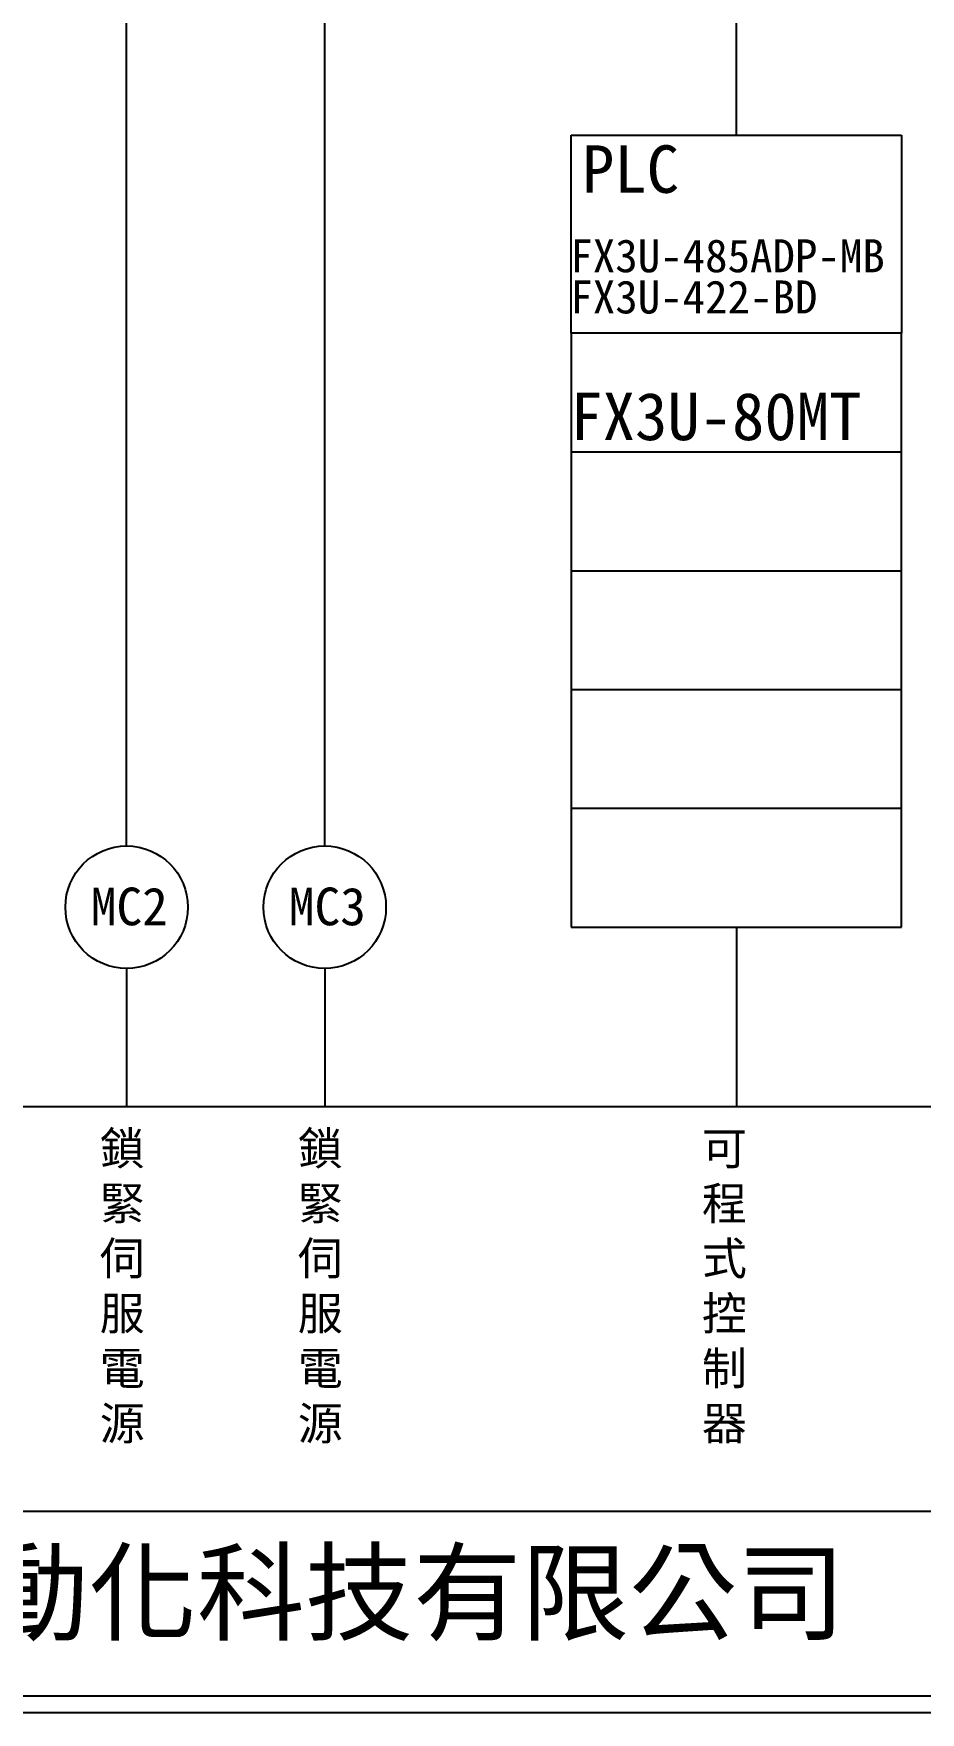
# Model space of a CAD drawing. Extents: x 10 to 297, y 3 to 207.
# Drawn here: x 77.2 to 144.3, y 3 to 130.2 of the extents above; entities that cross this region are included whole.
import ezdxf
from ezdxf.enums import TextEntityAlignment as Align

# ---------------------------------------------------------------- set-up
doc = ezdxf.new("R2010")
doc.units = 0
doc.layers.get('0').update_dxf_attribs({"linetype": 'CONTINUOUS'})
doc.layers.add('圖框層', color=7, linetype='CONTINUOUS')
doc.layers.add('標尺寸層', color=3, linetype='CONTINUOUS')
doc.styles.add('CNS', font='romanc.shx', dxfattribs={"bigfont": 'chineset.shx'})
doc.styles.add('STSL', font='kaiu.ttf')

msp = doc.modelspace()

# ---------------------------------------------------------------- linework, layer by layer
for p, q in [((84.2, 72.56), (84.2, 139.12)), ((99.2, 72.56), (99.2, 139.12)), ((117.87, 122.51), (142.87, 122.51)), ((117.87, 107.51), (117.87, 122.51)), ((142.87, 122.51), (142.87, 107.51)), ((142.87, 107.51), (117.87, 107.51)), ((117.87, 107.51), (117.87, 98.51)), ((142.87, 98.51), (142.87, 107.51)), ((117.87, 98.51), (142.87, 98.51)), ((117.87, 98.51), (117.87, 89.51)), ((142.87, 89.51), (142.87, 98.51)), ((117.87, 89.51), (142.87, 89.51)), ((117.87, 89.51), (117.87, 80.51)), ((142.87, 80.51), (142.87, 89.51)), ((117.87, 80.51), (142.87, 80.51)), ((117.87, 80.51), (117.87, 71.51)), ((142.87, 71.51), (142.87, 80.51)), ((84.2, 68.65), (84.2, 72.56)), ((99.2, 68.65), (99.2, 72.56)), ((117.87, 71.51), (142.87, 71.51)), ((117.87, 71.51), (117.87, 62.51)), ((142.87, 62.51), (142.87, 71.51)), ((117.87, 62.51), (142.87, 62.51)), ((84.2, 59.37), (84.2, 48.91)), ((99.2, 59.37), (99.2, 48.91)), ((52.98, 48.91), (291.46, 48.91))]:
    msp.add_line(p, q)
for centre in [(84.2, 64.01), (99.2, 64.01)]:
    msp.add_circle(centre, 4.64)
at = {"layer": '圖框層', "color": 7}
for p, q in [((11.25, 18.25), (295.75, 18.25)), ((11.25, 4.25), (295.75, 4.25)), ((10, 3), (297, 3))]:
    msp.add_line(p, q, dxfattribs=at)
at = {"layer": '標尺寸層', "color": 7}
for p, q in [((130.37, 122.51), (130.37, 139.12)), ((130.37, 62.51), (130.37, 48.91))]:
    msp.add_line(p, q, dxfattribs=at)

# ---------------------------------------------------------------- texts
at = {"color": 7}
for s, p in [('MC2', (84.4, 64.07)), ('MC3', (99.4, 64.07))]:
    msp.add_text(s, height=2.856, dxfattribs=at).set_placement(p, align=Align.MIDDLE_CENTER)
at = {"layer": '圖框層', "color": 4, "style": 'STSL'}
for s, height, p in [('PLC', 3.6, (118.68, 118.14)), ('FX3U-485ADP-MB', 2.5, (117.8, 112.12)), ('FX3U-422-BD', 2.5, (117.8, 109)), ('FX3U-80MT', 3.6, (117.8, 99.4)), ('泓陞自動化科技有限公司', 6, (48.6, 9.08))]:
    msp.add_text(s, height=height, dxfattribs=at).set_placement(p)
at = {"layer": '標尺寸層', "color": 7, "char_height": 2.5, "width": 5.4243, "attachment_point": 1, "style": 'CNS'}
for s, insert in [('{\\fDFKai-SB|b0|i0|c136|p65;鎖緊伺服電源}', (82.16, 46.99)), ('{\\fDFKai-SB|b0|i0|c136|p65;鎖緊伺服電源}', (97.16, 46.99)), ('{\\fDFKai-SB|b0|i0|c136|p65;可程式控制器}', (127.76, 46.99))]:
    msp.add_mtext(s, dxfattribs=dict(at, insert=insert))

doc.saveas('drawing.dxf')
